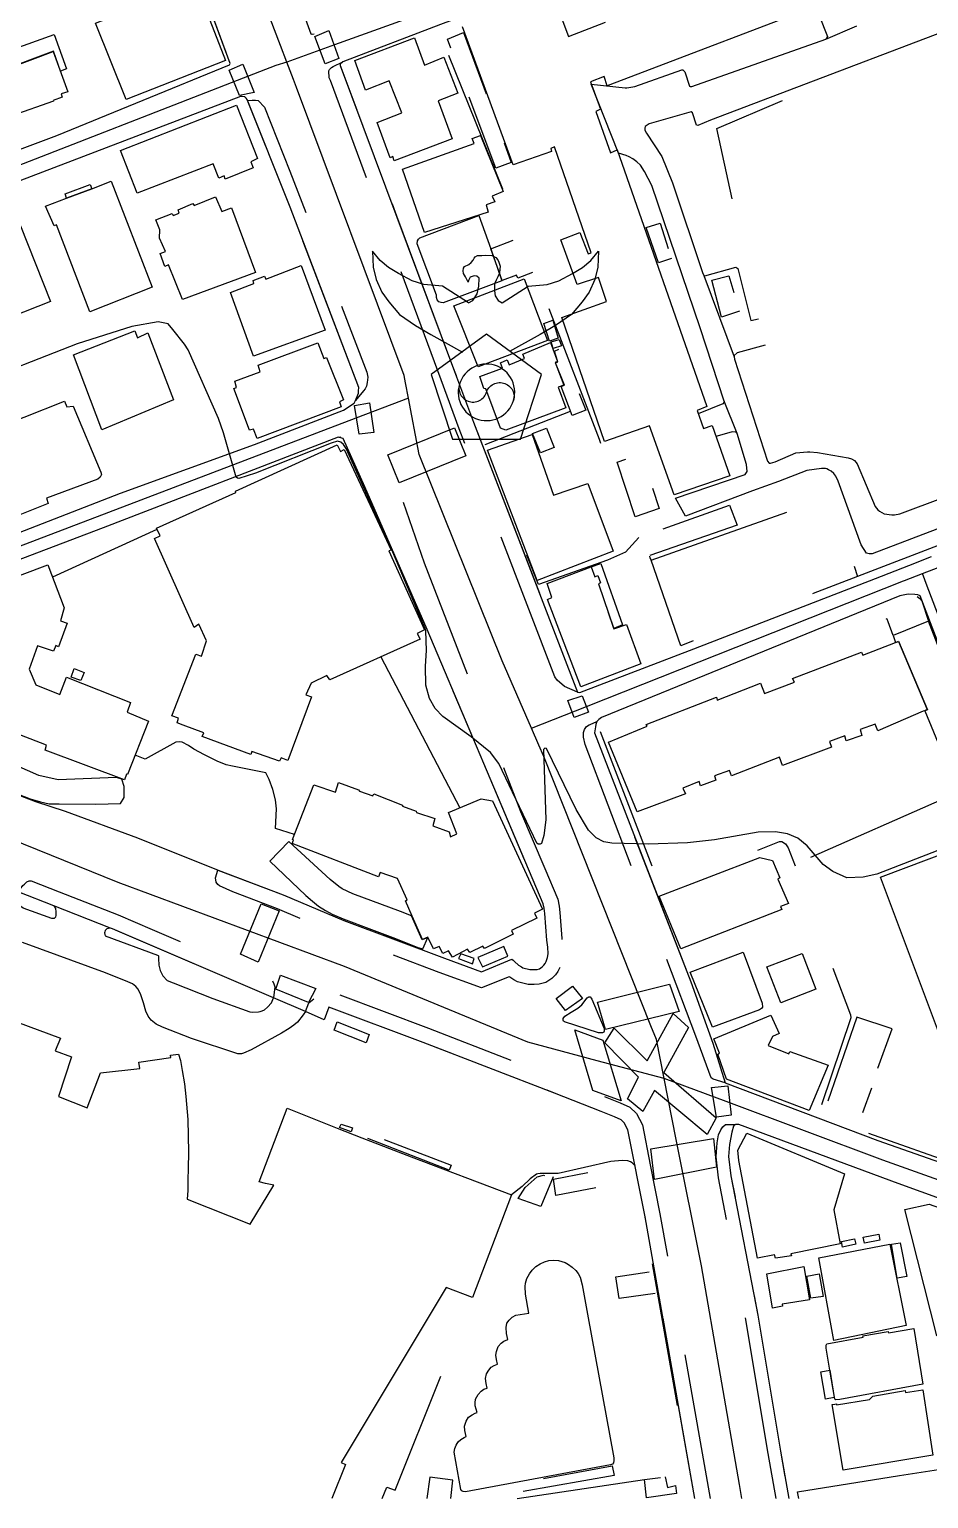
# Model space of a CAD drawing. Header units: millimetres. Extents: x 198785 to 203305, y 542885 to 545889.
# Drawn here: x 202470.1 to 202649.4, y 542885.3 to 543178 of the extents above; entities that cross this region are included whole.
import ezdxf

# ---------------------------------------------------------------- set-up
doc = ezdxf.new("R2010")
doc.units = ezdxf.units.MM
for name, pattern in [('FENCE_25K', [54.3, 28.7, -9.2, -16.4]), ('HIDDEN_BULD_25K', [28.8, 18.4, -10.4]), ('HIDDEN_IN_25K', [56.5, 36.5, -20])]:
    doc.linetypes.add(name, pattern=pattern)
for name, color, linetype in [('A0013114', 253, 'Continuous'), ('A0013117', 253, 'Continuous'), ('A0013118', 253, 'Continuous'), ('A0023214', 253, 'Continuous'), ('A0023217', 253, 'Continuous'), ('A0033324', 253, 'Continuous'), ('A0043325', 253, 'Continuous'), ('A0053326', 253, 'Continuous'), ('B0014111', 253, 'Continuous'), ('B0014115', 253, 'Continuous'), ('B0014116', 253, 'Continuous'), ('B0014224', 253, 'Continuous'), ('B0024120', 253, 'Continuous'), ('C0076117', 253, 'Continuous'), ('F0017111', 253, 'Continuous'), ('F0047224', 253, 'Continuous')]:
    doc.layers.add(name, color=color, linetype=linetype)

# ---------------------------------------------------------------- blocks, each defined once
blk = doc.blocks.new('B0014224')
at = {"layer": 'B0014224'}
for points in [[(-3.56, 6.29), (-8.74, 9.61), (-12.51, 9.94), (-14.82, 10.68), (-17.52, 12.08), (-19.55, 13.32), (-21.18, 14.73), (-22.7, 16.58), (-22.59, 13.38), (-21.97, 10.9), (-20.84, 8.37), (-19.49, 6.46), (-17.35, 3.93), (-14.14, 1.73), (-11.1, -0.01), (-4.78, -3.53)], [(-3.56, 6.29), (-2.72, 6.74), (-1.85, 8.09), (-1.53, 9.59), (-1.48, 11.18), (-1.93, 11.58), (-2.44, 11.63), (-3.28, 11.41), (-3.56, 10.73), (-3.67, 10.39), (-4.18, 11.46), (-4.57, 12.08), (-4.63, 12.64), (-4.57, 13.15), (-4.35, 13.49), (-3.51, 13.88), (-3.06, 14.28), (-2.66, 14.78), (-2.44, 15.18), (-2.27, 15.4), (-1.76, 15.68), (-0.92, 15.68), (-0.2, 15.77), (1.06, 15.72), (1.87, 15.28), (2.24, 14.84), (2.45, 14.34), (2.72, 13.56), (2.68, 12.95), (2.58, 12.21), (2.26, 11.43), (1.9, 10.77), (1.57, 10.05), (1.63, 8.63), (1.73, 7.65), (2.32, 6.74), (3.16, 6.29)], [(3.16, 6.29), (8.34, 9.61), (12.11, 9.94), (14.42, 10.68), (17.12, 12.08), (19.15, 13.32), (20.78, 14.73), (22.3, 16.58), (22.19, 13.38), (21.57, 10.9), (20.44, 8.37), (19.09, 6.46), (16.95, 3.93), (13.74, 1.73), (10.7, -0.01), (4.61, -3.41)], [(-5.35, -9.83), (-5.4, -9.97), (-5.46, -10.25), (-5.49, -10.55), (-5.49, -10.84), (-5.46, -11.13), (-5.4, -11.42), (-5.31, -11.7), (-5.19, -11.97), (-5.04, -12.23), (-4.86, -12.47), (-4.67, -12.69), (-4.45, -12.88), (-4.21, -13.06), (-3.95, -13.2), (-3.68, -13.32), (-3.4, -13.42), (-3.12, -13.48), (-2.82, -13.51), (-2.53, -13.51), (-2.23, -13.48), (-1.95, -13.42), (-1.67, -13.32), (-1.4, -13.2), (-1.14, -13.06), (-0.9, -12.88), (-0.68, -12.69), (-0.49, -12.47), (-0.31, -12.23), (-0.17, -11.97), (-0.05, -11.7), (0, -11.56), (0.05, -11.42), (0.17, -11.15), (0.31, -10.9), (0.49, -10.66), (0.68, -10.44), (0.9, -10.24), (1.14, -10.07), (1.4, -9.92), (1.67, -9.8), (1.95, -9.71), (2.23, -9.65), (2.53, -9.62), (2.82, -9.62), (3.12, -9.65), (3.4, -9.71), (3.68, -9.8), (3.95, -9.92), (4.21, -10.07), (4.45, -10.24), (4.67, -10.44), (4.86, -10.66), (5.04, -10.9), (5.19, -11.15), (5.31, -11.42), (5.4, -11.7), (5.46, -11.99), (5.49, -12.29), (5.49, -12.58), (5.46, -12.87), (5.4, -13.16), (5.35, -13.3)]]:
    blk.add_lwpolyline(points, dxfattribs=at)
for points in [[(6.8, -20.92), (11, -7.99), (0, 0), (-11, -7.99), (-6.8, -20.92)], [(4.63, -14.77), (4.94, -14.27), (5.19, -13.74), (5.39, -13.18), (5.53, -12.61), (5.61, -12.03), (5.63, -11.44), (5.59, -10.85), (5.48, -10.27), (5.32, -9.7), (5.09, -9.16), (4.81, -8.64), (4.48, -8.15), (4.1, -7.7), (3.67, -7.3), (3.21, -6.93), (2.71, -6.62), (2.17, -6.37), (1.62, -6.17), (1.05, -6.03), (0.46, -5.95), (-0.13, -5.93), (-0.71, -5.98), (-1.29, -6.08), (-1.86, -6.25), (-2.41, -6.47), (-2.92, -6.75), (-3.41, -7.08), (-3.86, -7.46), (-4.27, -7.89), (-4.63, -8.36), (-4.94, -8.86), (-5.19, -9.39), (-5.39, -9.94), (-5.53, -10.52), (-5.61, -11.1), (-5.63, -11.69), (-5.59, -12.28), (-5.48, -12.86), (-5.32, -13.42), (-5.09, -13.97), (-4.81, -14.49), (-4.48, -14.97), (-4.1, -15.42), (-3.67, -15.83), (-3.21, -16.19), (-2.71, -16.5), (-2.17, -16.76), (-1.62, -16.96), (-1.05, -17.1), (-0.46, -17.18), (0.13, -17.19), (0.71, -17.15), (1.29, -17.04), (1.86, -16.88), (2.41, -16.66), (2.92, -16.38), (3.41, -16.04), (3.86, -15.66), (4.27, -15.24)]]:
    blk.add_lwpolyline(points, close=True, dxfattribs=at)

msp = doc.modelspace()

# ---------------------------------------------------------------- linework, layer by layer
at = {"layer": 'A0013114'}
for points in [[(202510.01, 543170.99), (202510.13, 543171.21), (202499.24, 543200.77), (202497.1, 543206.78), (202490.6, 543211.3), (202489.2, 543211.78), (202429.75, 543189.42), (202397.76, 543177.28), (202362.52, 543163.93), (202358.46, 543162.34), (202358.2, 543162.12), (202358.16, 543162.04)], [(202532.61, 543171.6), (202532.07, 543171.1), (202532.09, 543170.87), (202554.48, 543110.96), (202556.88, 543104.56), (202558.67, 543099.76), (202579.4, 543046.01), (202579.85, 543045.95)], [(202535.15, 543104.08), (202535.72, 543105.54), (202535.75, 543106.02), (202535.81, 543106.69), (202522.08, 543142.61), (202513.5, 543164.08), (202513.36, 543164.34), (202513.06, 543164.6)], [(202457.52, 543029.47), (202471.31, 543024.19), (202477.25, 543022.25), (202491.69, 543016.97), (202507.73, 543010.53), (202520.71, 543005.58), (202532.79, 543000.52), (202552.86, 542992.97), (202560.21, 542990.29), (202566.3, 542992.77), (202566.52, 542992.58), (202566.79, 542992.34), (202567.64, 542991.61), (202568.22, 542991.24), (202568.51, 542991.07), (202569.9, 542990.76), (202570.7, 542990.74), (202571.31, 542990.76), (202571.77, 542990.88), (202572.33, 542991.27), (202572.66, 542991.61), (202572.91, 542991.95), (202573.13, 542992.34), (202573.39, 542993.12), (202573.54, 542993.82), (202573.49, 542995.21), (202573.24, 542996.54), (202572.83, 543001.88), (202572.75, 543002.93), (202572.56, 543003.8), (202560.68, 543031.8), (202558.48, 543036.98), (202549.38, 543058.45), (202537.01, 543086.91), (202532.66, 543096.5)], [(202582.97, 543039.11), (202582.74, 543037.86), (202601.95, 542988.25), (202606.38, 542976.08), (202608.83, 542968.12)], [(202602.75, 542885.31), (202592.86, 542941.47), (202589.44, 542958.76), (202588.68, 542960.21), (202588.1, 542960.8), (202586.72, 542961.38), (202584.09, 542962.46), (202574.81, 542966.09), (202548.63, 542976.21), (202529.81, 542983.23), (202528.87, 542980.72), (202525.13, 542982.33), (202518.76, 542985.06), (202486.66, 542998.81), (202486.27, 542998.96), (202474.98, 543003.42), (202467.86, 543006.23), (202460.82, 543009.57), (202455.17, 543011.93), (202437.73, 543018.87), (202434.1, 543020.27), (202433.95, 543020.27), (202433.79, 543020.25)], [(202609.5, 542953.47), (202609.96, 542949.63), (202615.33, 542921.88), (202619.86, 542894.73), (202621.51, 542885.31)]]:
    msp.add_lwpolyline(points, dxfattribs=at)
at = {"layer": 'A0013117'}
for points in [[(202664.18, 543221.18), (202608.96, 543200.52), (202602.69, 543197.87), (202552.08, 543179.01), (202532.61, 543171.6)], [(202358.16, 543162.04), (202358.04, 543161.51), (202358.04, 543161.29), (202359.56, 543157.06), (202372.98, 543121.56), (202377.57, 543119.67), (202403.54, 543129.9), (202475.6, 543156.88), (202510.01, 543170.99)], [(202513.06, 543164.6), (202512.92, 543164.62), (202512.47, 543164.64), (202512.17, 543164.64), (202451.79, 543141.61)], [(202431.75, 543038.5), (202441.01, 543064.32), (202441.76, 543065.82), (202442.98, 543067.48), (202443.92, 543068.21), (202445.45, 543069.18), (202447.49, 543069.88), (202449.85, 543070.81), (202452.35, 543071.66), (202488.25, 543085.65), (202515.01, 543095.36), (202532.71, 543102.15), (202534.83, 543103.57), (202535.15, 543104.08)], [(202532.66, 543096.5), (202531.64, 543096.79), (202484.84, 543078.72), (202449.29, 543065.24), (202449.03, 543064.87), (202439.91, 543040.68), (202439.87, 543040.05), (202440.94, 543036.79)], [(202579.85, 543045.95), (202602.59, 543054.61), (202638.76, 543068.63), (202645.42, 543071.25), (202649.93, 543073.03)], [(202608.83, 542968.12), (202639.25, 542956.68), (202677.84, 542943.09), (202678.21, 542943.5), (202678.72, 542945.35), (202686.11, 542963.18), (202686.19, 542963.48), (202678.21, 542984.5), (202668.43, 543010.94), (202659.11, 543035.34), (202647.7, 543065.19), (202647.2, 543065.36), (202646.62, 543065.43), (202645.29, 543065.48), (202643.66, 543065.19), (202584.13, 543040.93), (202583.62, 543040.57), (202583.26, 543040.15), (202583.02, 543039.52), (202582.97, 543039.11)], [(202664.71, 542895.15), (202671.1, 542896.23), (202683.11, 542898.26), (202684.5, 542899.37), (202684.33, 542900.63), (202681, 542920.96), (202679.78, 542928.19), (202679.19, 542933), (202678.99, 542933.66), (202678.63, 542934.43), (202678.41, 542934.82), (202678.04, 542935.31), (202677.58, 542935.67), (202643.31, 542948.1), (202611.51, 542959.86), (202610.88, 542959.86), (202610.59, 542959.69), (202610.44, 542959.49), (202610.13, 542958.33), (202609.69, 542955.85), (202609.5, 542953.47)]]:
    msp.add_lwpolyline(points, dxfattribs=at)
at = {"layer": 'A0013118'}
for points in [[(202669.24, 543184.08), (202605.88, 543159.94), (202603.36, 543158.92), (202603.11, 543158.94), (202602.3, 543161.4), (202602.06, 543161.59), (202593.67, 543159.25), (202592.88, 543158.66), (202592.82, 543158.38), (202592.82, 543157.98), (202593.14, 543157.35), (202596.21, 543152.7), (202598.3, 543147.47), (202604.32, 543129.58), (202604.54, 543129.03), (202610.6, 543112.77), (202610.66, 543112.32), (202617.24, 543092), (202617.57, 543091.61), (202617.83, 543091.61), (202618.76, 543091.88), (202622.89, 543093.65), (202625.19, 543093.84), (202625.68, 543093.84), (202627.22, 543093.74), (202633.34, 543092.68), (202633.98, 543092.5), (202634.6, 543092.12), (202635.11, 543091.48), (202638.71, 543082.95), (202639.22, 543082.29), (202639.55, 543082.02), (202640.49, 543081.52), (202642.01, 543081.3), (202642.56, 543081.32), (202643.62, 543081.51), (202689.25, 543098.56)], [(202627.56, 543180.81), (202629.18, 543176.62), (202628.89, 543176.09)], [(202705.04, 543099.03), (202638.14, 543073.55), (202637.53, 543073.55), (202636.96, 543073.71), (202635.93, 543075.34), (202631.34, 543088.01), (202630.84, 543089), (202630.45, 543089.53), (202629.94, 543090), (202629.44, 543090.3), (202629.06, 543090.48), (202628.83, 543090.55), (202628.01, 543090.55), (202625.11, 543090.12), (202619.41, 543087.98), (202614.29, 543086.07), (202600.9, 543081.05), (202598.92, 543084.66), (202612.78, 543089.38), (202612.92, 543089.56), (202613.19, 543089.98), (202613.07, 543091.37), (202611.18, 543097.52), (202608.58, 543103.94), (202603.84, 543118.56), (202594.19, 543146.94), (202592.75, 543149.72), (202591.94, 543150.97), (202591.19, 543151.65), (202590.39, 543152.22), (202589.65, 543152.65), (202589.07, 543152.88), (202587.55, 543153.35), (202582.11, 543167.13), (202588.87, 543166.41), (202589.23, 543166.41), (202590.8, 543166.65), (202600.16, 543169.97), (202600.39, 543169.95), (202600.76, 543169.55), (202601.69, 543166.73), (202601.85, 543166.63), (202602.14, 543166.63), (202628.89, 543176.09), (202635.03, 543178.78)], [(202604.54, 543129.03), (202604.73, 543128.97), (202610.91, 543130.66), (202611.31, 543130.38), (202613.91, 543120.02), (202615.46, 543120.39)], [(202616.81, 543115.14), (202611.2, 543113.62), (202610.63, 543113.09), (202610.6, 543112.77)], [(202608.58, 543103.94), (202608.55, 543103.67), (202608.37, 543103.45), (202603.42, 543101.46)], [(202606.99, 543096.97), (202610.08, 543097.88), (202610.36, 543097.91), (202610.85, 543097.84), (202611.18, 543097.52)], [(202474.98, 543003.42), (202475.29, 543002.89), (202475.39, 543002.21), (202475.41, 543001.88), (202475.39, 543001.55), (202475.35, 543001.17), (202475.22, 543001.01), (202475.06, 543000.91), (202474.62, 543000.87), (202468.9, 543002.95), (202468.59, 543003.12), (202468.28, 543003.34), (202468.07, 543003.53), (202467.85, 543003.78), (202467.7, 543004.03), (202467.66, 543004.23), (202467.56, 543004.66), (202467.86, 543006.23)], [(202486.27, 542998.96), (202485.99, 542998.95), (202485.81, 542998.89), (202485.58, 542998.81), (202485.42, 542998.68), (202485.25, 542998.48), (202485.14, 542998.26), (202485.11, 542998.03), (202485.13, 542997.67), (202485.25, 542997.44), (202495.67, 542993.56), (202495.79, 542993.55), (202495.82, 542993.44), (202495.82, 542993.25), (202495.84, 542992.91), (202495.92, 542991.62), (202496.2, 542990.52), (202496.74, 542989.49), (202497.55, 542988.57), (202498.76, 542988.08), (202506.66, 542984.98), (202514.03, 542982.28), (202514.53, 542982.25), (202515.79, 542982.31), (202516.14, 542982.37), (202516.53, 542982.51), (202516.98, 542982.7), (202517.57, 542983.2), (202518.36, 542984.07), (202518.76, 542985.06)], [(202525.13, 542982.33), (202524.7, 542981.69), (202523.55, 542980.26), (202522.81, 542979.64), (202521.93, 542978.95), (202520.35, 542978.05), (202514.33, 542974.7), (202512.77, 542974.03), (202512.4, 542973.95), (202512.17, 542973.94), (202511.92, 542973.94), (202511.65, 542973.94), (202502.42, 542976.95), (202496.62, 542979.26), (202495.41, 542979.86), (202494.41, 542980.61), (202493.76, 542981.4), (202493.31, 542982.44), (202492.84, 542984.06), (202492.34, 542985.71), (202491.81, 542986.84), (202491.35, 542987.37), (202490.68, 542987.86), (202489.76, 542988.25), (202485.27, 542990.07), (202468.71, 542996.09)]]:
    msp.add_lwpolyline(points, dxfattribs=at)
at = {"layer": 'A0023214'}
for points in [[(202596.63, 542969.04), (202595.09, 542976.76), (202594, 542979.49), (202572.64, 543033.2), (202571.69, 543035.41), (202570.22, 543038.78), (202569.08, 543041.43), (202564.39, 543052.23), (202547.84, 543093.33), (202546.35, 543101.06), (202545.68, 543104.54), (202545.09, 543107.61), (202544.82, 543109.05), (202523.37, 543166.45), (202522.75, 543168.07), (202521.44, 543171.51), (202520.17, 543174.83), (202506.64, 543210.28), (202506.62, 543210.46), (202503.78, 543217.27), (202498.17, 543230.73)], [(202596.63, 542969.04), (202583.32, 542972.56), (202569.47, 542976.22), (202532.94, 542991.3), (202487.8, 543008.09), (202439.52, 543027.59), (202437.33, 543028.43), (202432.25, 543030.39)], [(202612.13, 542885.31), (202611.65, 542888.09), (202604.09, 542931.67), (202599.07, 542956.85), (202596.63, 542969.04)]]:
    msp.add_lwpolyline(points, dxfattribs=at)
at = {"layer": 'A0023217'}
for points in [[(202671.42, 543228.9), (202664.45, 543226.85), (202659.67, 543225.45), (202630.03, 543214.19), (202597.13, 543200.14), (202550.02, 543181.82), (202530.96, 543174.94), (202521.44, 543171.51), (202519.21, 543170.84), (202511.51, 543167.85), (202463.69, 543149.25), (202379.07, 543117.63), (202377.61, 543117.29), (202375.59, 543116.81), (202374.46, 543117.07), (202370.9, 543117.9)], [(202545.68, 543104.54), (202533.81, 543100.02), (202450.82, 543068.45), (202449.57, 543068.02), (202448.39, 543067.56), (202447.37, 543067.21), (202446.48, 543066.54), (202446, 543066.17), (202445.4, 543065.35), (202445.02, 543064.6), (202436.61, 543041.46), (202435.19, 543037.86), (202432.25, 543030.39)], [(202648.14, 543069.63), (202650.4, 543070.52), (202679.68, 543082), (202713.27, 543095.13), (202720.95, 543098.04)], [(202570.22, 543038.78), (202581.15, 543043.11), (202644.39, 543068.16), (202644.54, 543068.22), (202648.14, 543069.63)], [(202680.19, 542937.8), (202680.65, 542941.86), (202681.12, 542945.92), (202688, 542962.52), (202688.23, 542963.32), (202688.26, 542963.67), (202680.08, 542985.2), (202670.3, 543011.65), (202660.97, 543036.05), (202649.1, 543067.13), (202648.14, 543069.63)], [(202680.19, 542937.8), (202677.71, 542939.3), (202677.44, 542939.46), (202640.27, 542952.77), (202609, 542964.43), (202596.63, 542969.04)]]:
    msp.add_lwpolyline(points, dxfattribs=at)
at = {"layer": 'A0033324', "linetype": 'HIDDEN_IN_25K', "flags": 128}
for points in [[(202526.88, 543177.07), (202526.46, 543177.03), (202526.26, 543177.1), (202518.89, 543197.53), (202514.66, 543209.49), (202513.47, 543213.2), (202513.32, 543214.44), (202513.29, 543215.04), (202513.38, 543215.84), (202516.61, 543225.93), (202517.12, 543226.78), (202517.49, 543227.07), (202517.7, 543227.2), (202517.93, 543227.31), (202522.88, 543229.19), (202553.17, 543240.98), (202572.7, 543248.29), (202618.24, 543265.69), (202640.47, 543274.17), (202644.38, 543275.8), (202644.84, 543275.83), (202645.1, 543275.81), (202645.35, 543275.79), (202645.66, 543275.7), (202649.13, 543272.96), (202621.58, 543262.51), (202584, 543248.08), (202555.84, 543237.26), (202520.13, 543223.64), (202519.55, 543223.21), (202516.13, 543214.15), (202516.17, 543213.79), (202528.83, 543178.28), (202529.31, 543178.28), (202526.88, 543177.07)], [(202488.94, 543215.71), (202498.1, 543210.78), (202498.95, 543209.93), (202499.36, 543209.28), (202499.88, 543208.25), (202500.74, 543206.25), (202512.55, 543173.68), (202512.55, 543173.15), (202512.35, 543172.62), (202512.1, 543172.21), (202510.13, 543171.21), (202499.24, 543200.77), (202497.1, 543206.78), (202490.6, 543211.3), (202489.2, 543211.78), (202443.61, 543194.63), (202442.97, 543196.59), (202443.03, 543197.44), (202443.23, 543198.02), (202443.35, 543198.3), (202443.6, 543198.73), (202444.38, 543199.46), (202483.72, 543214.34), (202485.45, 543215.05), (202487.29, 543215.77), (202487.61, 543215.78), (202487.82, 543215.78), (202488.07, 543215.78), (202488.34, 543215.79), (202488.53, 543215.77), (202488.94, 543215.71)], [(202558.67, 543099.76), (202579.4, 543046.01), (202576.8, 543047.09), (202575.34, 543048.35), (202574.85, 543049.05), (202555.78, 543098.48), (202552.17, 543108.23), (202530.13, 543167.84), (202529.86, 543168.4), (202529.79, 543169.79), (202529.91, 543170.08), (202530.37, 543170.47), (202530.7, 543170.63), (202532.61, 543171.6), (202532.07, 543171.1), (202532.09, 543170.87), (202543.29, 543140.91), (202554.48, 543110.96), (202556.88, 543104.56), (202558.67, 543099.76)], [(202536.7, 543106), (202535.15, 543104.08), (202535.72, 543105.54), (202535.75, 543106.02), (202535.81, 543106.69), (202522.08, 543142.61), (202513.6, 543163.84), (202514.55, 543163.93), (202515.2, 543163.93), (202515.75, 543163.89), (202516.95, 543162.51), (202522.05, 543149.77), (202527.4, 543135.81), (202537.38, 543109.76), (202537.55, 543108.72), (202537.48, 543107.67), (202537.31, 543106.94), (202537.04, 543106.43), (202536.7, 543106)], [(202575.87, 542991.11), (202575.44, 542990.34), (202574.96, 542989.67), (202574.26, 542988.96), (202573.05, 542988.12), (202571.75, 542987.78), (202570.72, 542987.73), (202569.52, 542987.77), (202567.4, 542988.25), (202566.67, 542988.68), (202565.86, 542989.18), (202565.72, 542989.3), (202560.27, 542987.08), (202551.82, 542990.15), (202531.68, 542997.73), (202519.6, 543002.79), (202510.7, 543006.18), (202508.02, 543007.43), (202507.67, 543007.66), (202507.38, 543008.14), (202507.21, 543009.01), (202507.7, 543010.54), (202520.71, 543005.58), (202532.79, 543000.52), (202552.86, 542992.97), (202560.21, 542990.29), (202566.3, 542992.77), (202566.52, 542992.58), (202566.79, 542992.34), (202567.64, 542991.61), (202568.22, 542991.24), (202568.51, 542991.07), (202569.9, 542990.76), (202570.7, 542990.74), (202571.31, 542990.76), (202571.77, 542990.88), (202572.33, 542991.27), (202572.66, 542991.61), (202572.91, 542991.95), (202573.13, 542992.34), (202573.39, 542993.12), (202573.54, 542993.82), (202573.49, 542995.21), (202573.24, 542996.54), (202572.83, 543001.88), (202572.75, 543002.93), (202572.56, 543003.8), (202560.68, 543031.8), (202558.48, 543036.98), (202549.38, 543058.45), (202537.01, 543086.91), (202532.66, 543096.5), (202531.64, 543096.79), (202533.91, 543096.97), (202534.5, 543097.02), (202536.84, 543096.45), (202538.47, 543095.49), (202540.08, 543094.23), (202541.37, 543092.04), (202544.35, 543084.74), (202548.79, 543071.77), (202568, 543022.22), (202572.83, 543010.84), (202575.43, 543004.72), (202575.73, 543003.36), (202575.82, 543002.11), (202576.22, 542996.93), (202576.48, 542995.53), (202576.55, 542993.57), (202576.29, 542992.33), (202575.87, 542991.11)], [(202606.38, 542976.08), (202608.83, 542968.12), (202606.4, 542968.87), (202606.04, 542969.16), (202602.97, 542977.47), (202594.02, 543000.94), (202592.85, 543004.05), (202580.93, 543035.59), (202580.54, 543036.99), (202580.56, 543037.97), (202580.78, 543038.55), (202581.19, 543039.13), (202581.68, 543039.45), (202581.9, 543039.55), (202583.26, 543040.15), (202583.02, 543039.52), (202582.97, 543039.11), (202582.74, 543037.86), (202601.95, 542988.25), (202606.38, 542976.08)], [(202519.03, 542987.3), (202518.76, 542985.06), (202486.66, 542998.81), (202486.27, 542998.96), (202474.98, 543003.42), (202467.86, 543006.23), (202468.81, 543007.44), (202469.13, 543007.74), (202469.63, 543008.21), (202470.07, 543008.38), (202470.48, 543008.42), (202476.08, 543006.21), (202487.8, 543001.59), (202494.6, 542998.68), (202515.92, 542989.54), (202518.54, 542988.48), (202518.87, 542987.87), (202519.03, 542987.3)], [(202602.75, 542885.31), (202592.86, 542941.47), (202589.44, 542958.76), (202588.68, 542960.21), (202588.1, 542960.8), (202586.72, 542961.38), (202584.09, 542962.46), (202574.81, 542966.09), (202548.63, 542976.21), (202529.81, 542983.23), (202528.87, 542980.72), (202525.13, 542982.33), (202525.81, 542984.06), (202527.78, 542985.69), (202529.51, 542986.02), (202530.19, 542986), (202531.99, 542985.67)], [(202531.99, 542985.67), (202549.7, 542979.01), (202575.89, 542968.89), (202585.21, 542965.25), (202587.87, 542964.15), (202589.8, 542963.33), (202591.13, 542962.01), (202592.3, 542959.76), (202593.87, 542951.81), (202595.81, 542942.02), (202605.8, 542885.31)], [(202618.97, 542885.31), (202617.4, 542894.31), (202612.87, 542921.44), (202607.49, 542949.25), (202606.99, 542953.42), (202607.21, 542956.17), (202607.5, 542957.8), (202607.92, 542958.81), (202608.32, 542959.4), (202608.89, 542959.82), (202610.88, 542959.86), (202610.59, 542959.69), (202610.44, 542959.49), (202610.13, 542958.33), (202609.69, 542955.85), (202609.5, 542953.47), (202609.96, 542949.63), (202615.33, 542921.88), (202619.86, 542894.73), (202621.51, 542885.31)]]:
    msp.add_lwpolyline(points, dxfattribs=at)
at = {"layer": 'A0043325'}
for points in [[(202531.81, 543172.27), (202529.07, 543171.2), (202527.02, 543176.64), (202529.8, 543177.8), (202531.81, 543172.27)], [(202514.92, 543165.47), (202512.03, 543164.88), (202509.97, 543169.92), (202512.67, 543171.09), (202514.92, 543165.47)], [(202538.76, 543097.7), (202535.85, 543097.4), (202534.92, 543103.07), (202537.92, 543103.62), (202538.76, 543097.7)], [(202557.13, 543093.1), (202543.84, 543087.69), (202541.59, 543093.26), (202554.86, 543098.63), (202557.13, 543093.1)], [(202581.56, 543041.98), (202578.69, 543040.93), (202577.43, 543044.3), (202580.31, 543045.23), (202581.56, 543041.98)], [(202519.89, 543002.44), (202515.75, 542992.2), (202512.17, 542993.78), (202516.32, 543003.8), (202519.89, 543002.44)], [(202527.19, 542986.96), (202525.73, 542984.13), (202519.22, 542986.78), (202520.2, 542989.58), (202527.19, 542986.96)], [(202580.35, 542984.94), (202576.98, 542982.55), (202575.14, 542984.92), (202578.4, 542987.41), (202580.35, 542984.94)], [(202599.65, 542982.37), (202584.96, 542978.78), (202583.36, 542984.23), (202597.7, 542987.79), (202599.65, 542982.37)], [(202601.49, 542979.16), (202596.58, 542970.23), (202607.03, 542961.2), (202605.19, 542957.83), (202594.74, 542966.64), (202592.39, 542962.41), (202589.35, 542964.97), (202591.51, 542969.25), (202584.79, 542976.09), (202586.67, 542979.05), (202593.26, 542972.56), (202598.44, 542981.96), (202601.49, 542979.16)], [(202584.43, 542976.68), (202588.11, 542964.57), (202582.43, 542966.64), (202578.84, 542978.72), (202584.43, 542976.68)], [(202610.01, 542961.73), (202607.06, 542961.34), (202606.08, 542967.25), (202609.36, 542967.58), (202610.01, 542961.73)], [(202607.07, 542951.34), (202594.74, 542948.91), (202594.02, 542955), (202606.48, 542957.04), (202607.07, 542951.34)]]:
    msp.add_lwpolyline(points, dxfattribs=at)
at = {"layer": 'A0053326'}
msp.add_lwpolyline([(202584.33, 542978.1), (202584.21, 542978.08), (202583.83, 542978.08), (202583.55, 542978.12), (202576.79, 542980.29), (202576.61, 542980.44), (202576.51, 542980.61), (202576.5, 542980.81), (202576.51, 542980.97), (202576.87, 542981.45), (202578.14, 542982.21), (202579.43, 542983.01), (202580.26, 542983.71), (202581.33, 542985.06), (202581.47, 542985.22), (202581.61, 542985.25), (202581.73, 542985.28), (202581.87, 542985.26), (202582.12, 542985.03), (202582.2, 542984.81), (202584.67, 542978.97), (202584.7, 542978.78), (202584.7, 542978.61), (202584.69, 542978.43), (202584.63, 542978.27), (202584.33, 542978.1)], dxfattribs=at)
at = {"layer": 'B0014111'}
for points in [[(202509.22, 543171.87), (202489.38, 543164.05), (202483.29, 543179.3), (202503.3, 543187.1), (202509.22, 543171.87)], [(202632.37, 543184.79), (202585.31, 543166.8), (202584.72, 543168.64), (202581.94, 543167.62), (202583.93, 543162.17), (202583.03, 543161.68), (202585.92, 543153.46), (202587.3, 543154.06), (202605.17, 543102.92), (202603.2, 543102.09), (202604.46, 543098.49), (202606.25, 543099.1), (202609.74, 543089.11), (202598.64, 543085.32), (202593.74, 543099.02), (202584.76, 543095.96), (202576.27, 543120.63), (202585.17, 543123.84), (202583.59, 543128.59), (202579.31, 543127.22), (202576.06, 543136.09), (202579.86, 543137.6), (202581.48, 543133.31), (202582.08, 543133.49), (202574.82, 543154.61), (202574.07, 543154.33), (202574.22, 543153.73), (202566.53, 543151.03), (202556.46, 543178.56)], [(202574.44, 543185), (202577.6, 543176.65), (202584.96, 543179.51)], [(202475.06, 543176.99), (202477.51, 543170.15), (202476.32, 543169.71), (202474.91, 543173.67), (202452.9, 543165.44), (202451.48, 543168.6), (202475.06, 543176.99)], [(202546.89, 543176.34), (202548.86, 543170.92), (202552.71, 543172.48), (202555.49, 543165.31), (202551.58, 543163.79), (202554.41, 543156.22), (202542.86, 543151.82), (202542.55, 543152.68), (202542.04, 543152.47), (202539.45, 543159.47), (202544.37, 543161.4), (202541.84, 543167.8), (202537.14, 543165.91), (202535, 543171.83), (202546.89, 543176.34)], [(202461.78, 543153.8), (202457.63, 543152.21), (202452.91, 543165.42), (202474.87, 543173.61), (202477.79, 543165.6), (202476.42, 543165.17), (202476.67, 543164.54), (202474.85, 543163.87), (202474.93, 543163.73), (202466.59, 543160.8), (202467.7, 543157.75), (202461.25, 543155.39), (202461.78, 543153.8)], [(202514.25, 543151.68), (202514.73, 543150.48), (202509.15, 543148.2), (202508.93, 543148.86), (202507.86, 543148.42), (202506.78, 543151.22), (202491.63, 543145.43), (202488.3, 543153.89), (202511.41, 543162.95), (202515.58, 543152.32), (202514.25, 543151.68)], [(202561.54, 543141.6), (202548.86, 543137.6), (202544.51, 543150.18), (202558.78, 543155.3), (202558.38, 543156.29), (202560.01, 543156.92), (202564.59, 543145.71), (202562.36, 543144.84), (202562.91, 543143.65), (202561.17, 543143.05), (202561.54, 543141.6)], [(202477.52, 543144.38), (202482.54, 543146.29), (202486.44, 543147.77), (202494.56, 543126.68), (202482.16, 543121.77), (202475.49, 543139.09), (202475.04, 543138.87), (202473.36, 543142.81), (202477.52, 543144.38)], [(202507.23, 543144.69), (202508.45, 543141.75), (202510.38, 543142.49), (202515.18, 543129.59), (202500.63, 543124.2), (202497.84, 543131.14), (202497.1, 543130.79), (202496.2, 543133.41), (202497.22, 543133.81), (202496.06, 543136.41), (202496.09, 543138.13), (202495.33, 543140.12), (202498.58, 543141.36), (202498.77, 543140.96), (202499.98, 543141.44), (202499.74, 543142.06), (202502.71, 543143.36), (202502.94, 543142.96), (202507.23, 543144.69)], [(202564.32, 543127.97), (202552.61, 543123.59), (202552.17, 543123.6), (202551.72, 543123.78), (202551.42, 543124.13), (202551.26, 543124.6), (202551.25, 543125.07), (202547.41, 543135.32), (202547.45, 543135.88), (202547.68, 543136.25), (202547.95, 543136.51), (202559.73, 543140.93), (202562.07, 543134.32), (202564.32, 543127.97)], [(202524.27, 543130.97), (202529.07, 543118.11), (202514.81, 543112.93), (202510.22, 543125.6), (202514.87, 543127.4), (202514.73, 543128.02), (202516.99, 543128.87), (202517.26, 543128.26), (202524.27, 543130.97)], [(202573.42, 543116.08), (202559.57, 543110.78), (202554.75, 543122.95), (202568.75, 543128.31), (202573.42, 543116.08)], [(202491.14, 543117.99), (202491.67, 543116.58), (202493.71, 543117.6), (202498.83, 543104.21), (202484.55, 543098.26), (202478.92, 543113.19), (202491.14, 543117.99)], [(202527.62, 543115.62), (202528.81, 543112.45), (202529.31, 543112.66), (202532.72, 543104.23), (202531.9, 543103.84), (202532.29, 543102.84), (202515.51, 543096.51), (202514.81, 543098.39), (202514.01, 543098.21), (202510.84, 543106.47), (202511.42, 543106.72), (202511.05, 543107.92), (202516.1, 543109.84), (202515.75, 543111.11), (202527.62, 543115.62)], [(202574.92, 543111.64), (202576.65, 543107.17), (202575.54, 543106.73), (202577.03, 543102.64), (202565.09, 543098.22), (202564.03, 543098.6), (202561.1, 543106.4), (202560.7, 543106.5), (202559.93, 543108.91), (202564.44, 543110.52), (202564, 543111.6), (202565.35, 543112.17), (202565.72, 543111.2), (202568.83, 543112.44), (202568.49, 543113.34), (202573.97, 543115.64), (202575.42, 543111.85), (202574.92, 543111.64)], [(202477.1, 543103.99), (202477.56, 543102.81), (202478.83, 543102.97), (202484.38, 543089.81), (202484.46, 543089.34), (202484.22, 543088.81), (202483.76, 543088.44), (202473.53, 543084.63), (202473.87, 543083.57), (202467.22, 543080.94), (202460.98, 543097.61), (202477.1, 543103.99)], [(202570.31, 543097.34), (202574.62, 543085.23), (202581.42, 543087.58), (202586.48, 543074.06), (202571.35, 543068.25), (202561.46, 543094.2), (202570.31, 543097.34)], [(202582.1, 543070.96), (202582.8, 543068.94), (202583.42, 543069.21), (202583.97, 543067.74), (202583.59, 543067.55), (202586.59, 543058.63), (202589.15, 543059.49), (202592.02, 543051.66), (202580.05, 543047.06), (202573.4, 543064.42), (202574.28, 543064.82), (202573.34, 543067.64), (202582.1, 543070.96)], [(202620.1, 543002.71), (202599.98, 542994.82), (202595.67, 543005.32), (202615.72, 543013.05), (202618.26, 543012.47), (202619.69, 543008.96), (202619.33, 543008.71), (202621.44, 543003.87), (202619.83, 543003.26), (202620.1, 543002.71)], [(202615.64, 542982.69), (202606.31, 542979.21), (202601.82, 542990.18), (202612.39, 542994.2), (202616.2, 542984.04), (202616.28, 542983.23), (202616.06, 542982.94), (202615.64, 542982.69)], [(202626.9, 542986.78), (202619.93, 542984.11), (202617.1, 542991.25), (202624.15, 542993.9), (202626.9, 542986.78)], [(202617.35, 542975.56), (202621.53, 542973.91), (202621.72, 542974.4), (202629.33, 542971.65), (202625.55, 542962.63), (202609.07, 542968.91), (202607.38, 542973.86), (202607.7, 542974.07), (202606.55, 542976.94), (202617.88, 542981.63), (202619.55, 542977.99), (202618.23, 542977.37), (202617.35, 542975.56)], [(202467.56, 542980.27), (202476.34, 542977.04), (202475.28, 542974.54), (202478.54, 542973.35), (202475.92, 542965.4), (202481.64, 542963.18), (202484.27, 542970.17), (202492.11, 542971.03), (202491.93, 542972.24), (202498.29, 542973.22), (202498.26, 542973.69), (202499.86, 542973.88), (202500.22, 542972.62), (202500.58, 542970.61), (202501.01, 542967.97), (202501.33, 542965.4), (202501.68, 542960.81), (202501.81, 542954.33), (202501.74, 542951.1), (202501.7, 542948.81), (202501.69, 542946.72), (202501.56, 542944.98), (202514.13, 542939.98), (202518.86, 542947.75), (202517.19, 542948.07), (202515.89, 542948.44), (202521.51, 542963.08), (202531.5, 542959.13), (202536.37, 542957.17), (202546.21, 542953.41), (202566.24, 542945.83), (202558.42, 542925.4), (202553.19, 542927.38), (202532.29, 542892.53), (202533.12, 542892.11), (202530.39, 542885.31)], [(202621.92, 542934.09), (202622, 542933.7), (202618.87, 542933.19), (202618.64, 542933.86), (202615.23, 542933.23), (202611.52, 542952.7), (202611.33, 542954.71), (202613.13, 542958.15), (202632.59, 542950.03), (202630.49, 542942.87), (202631.73, 542936.06), (202621.92, 542934.09)], [(202644.87, 542919.77), (202630.44, 542916.78), (202627.48, 542933.3), (202641.61, 542936.01), (202644.87, 542919.77)], [(202585.95, 542892.05), (202557.03, 542886.69), (202556.59, 542886.71), (202556.31, 542886.87), (202556.11, 542887.14), (202554.81, 542894.56), (202554.89, 542895.27), (202555.16, 542895.97), (202555.6, 542896.6), (202556.12, 542897.06), (202556.75, 542897.47), (202557.21, 542897.67), (202556.93, 542898.88), (202556.84, 542899.73), (202557.15, 542900.75), (202557.65, 542901.51), (202558.38, 542902.02), (202559, 542902.34), (202559.36, 542902.46), (202558.98, 542903.79), (202558.97, 542904.41), (202559.05, 542905.15), (202559.56, 542906.08), (202560.14, 542906.69), (202560.69, 542907.11), (202561.37, 542907.3), (202561.16, 542908.23), (202561.04, 542909.24), (202561.21, 542910.15), (202561.69, 542910.93), (202562.19, 542911.52), (202562.74, 542911.8), (202563.45, 542912.12), (202563.25, 542913), (202563.12, 542913.88), (202563.21, 542914.6), (202563.56, 542915.59), (202564.18, 542916.31), (202564.67, 542916.69), (202565.52, 542917.02), (202565.25, 542918.22), (202565.14, 542919.41), (202565.3, 542920.24), (202565.73, 542920.86), (202566.36, 542921.43), (202567.09, 542921.87), (202569.65, 542922.28), (202569, 542926.03), (202568.92, 542927.59), (202569.03, 542928.2), (202569.26, 542929.13), (202569.8, 542930.08), (202570.36, 542930.83), (202571.07, 542931.56), (202571.91, 542932.1), (202572.8, 542932.48), (202573.66, 542932.73), (202574.6, 542932.81), (202575.6, 542932.73), (202576.26, 542932.57), (202576.9, 542932.35), (202577.59, 542931.95), (202578.32, 542931.39), (202579.01, 542930.76), (202579.51, 542930.16), (202579.89, 542929.42), (202580.33, 542927.89), (202581.39, 542922.05), (202586.61, 542893.42), (202586.63, 542892.88), (202586.58, 542892.46), (202586.35, 542892.17), (202585.95, 542892.05)], [(202620.21, 542923.62), (202618.22, 542923.24), (202617.12, 542930.12), (202624.47, 542931.55), (202625.63, 542924.93), (202620.14, 542924.06), (202620.21, 542923.62)], [(202646.41, 542919.18), (202648.24, 542908.12), (202631.66, 542905.04), (202630.87, 542904.99), (202630.65, 542905.12), (202629.67, 542910.92), (202628.94, 542915.25), (202628.91, 542915.9), (202629.08, 542916.16), (202636.29, 542917.49), (202636.28, 542917.75), (202641.31, 542918.61), (202641.4, 542918.32), (202646.41, 542919.18)], [(202648.18, 542907), (202650.21, 542893.97), (202632.34, 542890.96), (202630.11, 542904.07), (202630.69, 542904.15), (202631.02, 542904.19), (202631.02, 542904.01), (202637.6, 542905.04), (202638.22, 542905.75), (202644.69, 542906.83), (202644.78, 542906.46), (202648.18, 542907)], [(202623.48, 542885.31), (202623.22, 542886.63), (202643.58, 542889.88), (202651.33, 542891.12), (202651.81, 542891.19), (202652.43, 542887.48), (202652.78, 542885.31)]]:
    msp.add_lwpolyline(points, dxfattribs=at)
at = {"layer": 'B0014115'}
for points in [[(202474.33, 543123.82), (202458.44, 543117.57), (202453.2, 543131.92), (202468.34, 543138.93), (202474.33, 543123.82)], [(202531.45, 543095.29), (202532.11, 543093.96), (202532.87, 543094.31), (202542.23, 543074.27), (202541.76, 543074.12), (202548.89, 543058.42), (202547.41, 543057.68), (202547.99, 543056.57), (202530.01, 543048.42), (202529.43, 543049.28), (202526.27, 543047.81), (202525.24, 543045.47), (202526.38, 543045.08), (202521.61, 543032.38), (202520.28, 543032.92), (202519.99, 543032.21), (202514.46, 543034.16), (202514.23, 543033.56), (202504.57, 543037.16), (202504.86, 543037.89), (202500.78, 543039.42), (202499.55, 543039.88), (202499.82, 543040.83), (202498.48, 543041.28), (202503.27, 543053.54), (202504.41, 543053.16), (202505.45, 543056.21), (202503.86, 543059.51), (202502.94, 543058.9), (202495.07, 543076.61), (202496.17, 543077.11), (202495.44, 543078.65), (202511.29, 543085.78), (202511.19, 543086), (202531.45, 543095.29)], [(202463.49, 543067.49), (202473.81, 543071.33), (202477.04, 543062.82), (202476.31, 543060.22), (202477.64, 543059.76)], [(202477.64, 543059.76), (202475.91, 543055.01), (202475.37, 543055.27), (202474.95, 543054.13), (202471.73, 543055.2), (202470.04, 543050.58), (202471.39, 543047.43), (202476.19, 543045.49), (202477.5, 543049), (202490.27, 543043.93), (202489.61, 543042.01), (202493.86, 543040.24), (202489.69, 543029.57), (202489.45, 543029.63), (202489.09, 543028.55), (202473.27, 543034.4), (202473.5, 543035.43), (202468.2, 543037.46)], [(202643.34, 543056.09), (202649.1, 543042.5), (202648.56, 543042.28), (202648.31, 543042.18), (202639.25, 543038.3), (202638.68, 543039.64), (202635.72, 543038.53), (202636.06, 543037.38), (202632.94, 543036.3), (202632.64, 543037.28), (202629.58, 543036.14), (202630.03, 543035.06), (202620.24, 543031.37), (202619.67, 543033.02), (202610.07, 543029.32), (202609.69, 543030.36), (202606.67, 543029.31), (202606.93, 543028.45), (202603.92, 543027.29), (202603.64, 543028.21), (202600.37, 543026.87), (202600.87, 543025.76), (202591.28, 543022.16), (202585.56, 543036.05), (202593.25, 543039.23), (202593.04, 543039.54), (202607.09, 543044.98), (202607.24, 543044.42), (202615.84, 543047.77), (202616.68, 543045.72), (202622.61, 543047.99), (202622.24, 543048.69), (202635.98, 543053.93), (202636.23, 543053.35), (202642.75, 543055.86), (202643.34, 543056.09)], [(202535.91, 543026.25), (202538.58, 543025.36), (202538.75, 543025.74), (202544.48, 543023.49), (202544.46, 543023.24), (202547.2, 543022.29), (202547.27, 543022.04), (202550.93, 543020.84), (202550.56, 543019.32), (202553.77, 543018.17), (202554.05, 543017.17), (202555.35, 543017.77), (202553.63, 543021.98), (202560.15, 543024.74), (202562.43, 543024.36), (202572.4, 543002.77), (202570.79, 543001.92), (202571.25, 543000.94), (202566.2, 542998.47), (202566.53, 542997.77), (202560.83, 542994.91), (202560.48, 542995.38), (202557.89, 542994.09), (202557.48, 542994.75), (202554.45, 542993.19), (202553.68, 542994.47), (202552.54, 542993.91), (202551.8, 542995.31), (202550.7, 542994.85), (202549.57, 542997.19), (202548.46, 542996.68), (202546.4, 543001.38), (202545.06, 543004.44), (202545.43, 543004.61), (202543.47, 543008.86), (202540.02, 543010.07), (202539.73, 543009.19), (202522.52, 543015.84), (202522.78, 543016.51), (202522.55, 543016.63), (202526.8, 543027.5), (202531.11, 543026.06), (202531.74, 543027.96), (202535.72, 543026.53), (202535.91, 543026.25)], [(202657.29, 543000.85), (202658.02, 542998.74), (202659.88, 542999.47), (202669.62, 542973.33), (202668.17, 542972.84), (202668.9, 542970.84), (202673.05, 542972.35), (202674.34, 542968.86), (202675.31, 542969.28), (202678.34, 542960.93), (202676.56, 542960.26), (202677.32, 542958.1), (202666.37, 542954.1), (202666.16, 542954.79), (202664.74, 542954.3), (202661.32, 542963.3), (202657.53, 542961.87), (202639.76, 543009.13), (202654.06, 543014.5), (202659.11, 543001.56), (202657.29, 543000.85)], [(202661.71, 542919.49), (202651.02, 542917.72), (202644.62, 542942.88), (202649.47, 542943.98), (202657.74, 542941.03), (202661.71, 542919.49)]]:
    msp.add_lwpolyline(points, dxfattribs=at)
at = {"layer": 'B0014116', "linetype": 'HIDDEN_BULD_25K', "flags": 128}
for points in [[(202566.16, 543151.52), (202563.11, 543150.38), (202553.44, 543176.1), (202556.68, 543177.39), (202566.16, 543151.52)], [(202482.54, 543146.29), (202477.52, 543144.38), (202477.26, 543145.26), (202482.22, 543147.11), (202482.54, 543146.29)], [(202598.12, 543132.37), (202595.52, 543131.53), (202593.05, 543138.55), (202595.82, 543139.45), (202598.12, 543132.37)], [(202570.38, 543129.57), (202567.46, 543128.45), (202567.2, 543129.06), (202564.33, 543127.98), (202562.08, 543134.32), (202567.87, 543136.58), (202570.38, 543129.57)], [(202611.7, 543121.91), (202608.1, 543120.72), (202606.18, 543128.09), (202609.53, 543128.97), (202611.7, 543121.91)], [(202575.54, 543116.5), (202573.81, 543115.89), (202572.69, 543119.46), (202574.48, 543120.12), (202575.54, 543116.5)], [(202576.17, 543114.97), (202574.55, 543114.45), (202574.14, 543115.77), (202575.73, 543116.28), (202576.17, 543114.97)], [(202581.01, 543102.14), (202578.28, 543101.08), (202576.11, 543106.89), (202576.75, 543107.15), (202575.01, 543111.61), (202575.48, 543111.79), (202574.76, 543113.96), (202576.3, 543114.62), (202581.01, 543102.14)], [(202574.7, 543094.74), (202571.99, 543093.67), (202570.41, 543097.55), (202573.2, 543098.59), (202574.7, 543094.74)], [(202595.66, 543082.6), (202590.88, 543080.89), (202587.28, 543091.83), (202592.04, 543093.42), (202595.66, 543082.6)], [(202611.21, 543079.24), (202592.79, 543072.87), (202591.57, 543076.81), (202609.7, 543083.22), (202611.21, 543079.24)], [(202584.01, 543071.63), (202588.37, 543059.4), (202586.63, 543058.67), (202583.62, 543067.55), (202584.01, 543067.71), (202583.42, 543069.23), (202582.81, 543068.96), (202582.12, 543070.97), (202584.01, 543071.63)], [(202481.06, 543049.92), (202480.38, 543048.33), (202478.42, 543048.96), (202479.04, 543050.68), (202481.06, 543049.92)], [(202537.83, 542977.8), (202537.25, 542976.14), (202530.84, 542978.61), (202531.48, 542980.27), (202537.83, 542977.8)], [(202534.53, 542959.15), (202534.25, 542958.38), (202531.92, 542959.24), (202532.24, 542959.89), (202534.53, 542959.15)], [(202554.16, 542951.75), (202553.76, 542950.76), (202534.64, 542958.18), (202535, 542959.09), (202554.16, 542951.75)], [(202574.5, 542949.42), (202572.04, 542943.52), (202567.57, 542945.07), (202568.97, 542947.3), (202571.31, 542949.4), (202572.57, 542949.73), (202574.5, 542949.42)], [(202583, 542947.26), (202575.07, 542945.68), (202574.58, 542948.97), (202582.49, 542950.49), (202583, 542947.26)], [(202634.84, 542936.01), (202632.17, 542935.42), (202631.98, 542936.53), (202634.62, 542937.06), (202634.84, 542936.01)], [(202639.67, 542936.8), (202636.61, 542936.23), (202636.34, 542937.38), (202639.44, 542937.99), (202639.67, 542936.8)], [(202645.04, 542929.57), (202643.07, 542929.24), (202641.94, 542936.01), (202643.68, 542936.3), (202645.04, 542929.57)], [(202594.88, 542926.16), (202587.68, 542925.15), (202587.03, 542929.51), (202594.21, 542930.57), (202594.88, 542926.16)], [(202628.36, 542925.55), (202625.87, 542925.22), (202625.12, 542929.66), (202627.57, 542930.1), (202628.36, 542925.55)], [(202630.55, 542905.45), (202628.83, 542905.11), (202627.89, 542910.56), (202629.66, 542910.91), (202630.55, 542905.45)], [(202586.69, 542889.94), (202566.5, 542886.36), (202566.2, 542888.12), (202586.3, 542891.86), (202586.69, 542889.94)], [(202596.85, 542889.65), (202597.29, 542887.5), (202598.91, 542887.9), (202599.11, 542886.34), (202593.1, 542885.44), (202592.76, 542889.12), (202596.85, 542889.65)]]:
    msp.add_lwpolyline(points, dxfattribs=at)
at = {"layer": 'B0024120', "linetype": 'FENCE_25K', "flags": 128}
for points in [[(202598.61, 543195.25), (202553.22, 543178.03), (202552.19, 543176.57), (202565.92, 543142.62), (202583.67, 543096.39), (202591.47, 543077.1)], [(202610.18, 543144.26), (202607.15, 543158.3), (202620.27, 543163.88)], [(202561, 543095.31), (202577.96, 543101.94)], [(202703.83, 543095.06), (202665.48, 543080.69), (202635.21, 543069.05), (202626.32, 543065.62), (202599.95, 543055.21), (202594.03, 543072.29), (202593.87, 543072.76), (202593.78, 543073.11)], [(202591.57, 543076.81), (202588.91, 543073.88), (202585.37, 543072.26), (202571.58, 543067.44), (202563.69, 543087.51)], [(202594.03, 543072.29), (202629.76, 543084.87), (202634.51, 543071.11)], [(202634.51, 543071.11), (202635.21, 543069.05)], [(202583.91, 543038.15), (202595.8, 543007.17), (202596.07, 543006.86), (202619.62, 543016.23), (202620.11, 543016.2), (202620.81, 543015.78), (202621.38, 543014.99), (202622.76, 543011.38)], [(202628.1, 542963.82), (202633.92, 542981.18), (202633.86, 542981.64), (202624.09, 543007.42), (202622.76, 543011.38), (202622.76, 543011.77), (202661.57, 543028.83), (202663.37, 543023.79), (202669.49, 543007.68)], [(202637.39, 542958.14), (202676.83, 542944.05), (202677.87, 542943.75), (202685.92, 542963.24), (202685.92, 542964.06), (202682.57, 542972.78)], [(202594.23, 542932.09), (202601.58, 542890.71), (202601.29, 542890.54), (202596.85, 542889.65)], [(202540.47, 542885.31), (202541.35, 542887.56), (202543.03, 542886.96), (202558.42, 542925.4)], [(202567.35, 542885.31), (202592.76, 542889.12)]]:
    msp.add_lwpolyline(points, dxfattribs=at)
at = {"layer": 'C0076117'}
for points in [[(202495.52, 543078.42), (202474.72, 543068.92)], [(202647.1, 543065.03), (202647.6, 543064.68), (202648.01, 543064.15), (202649.33, 543060.1)], [(202642.3, 543057.26), (202641.33, 543060.01), (202641.12, 543060.5), (202640.93, 543060.58)], [(202642.3, 543057.26), (202642.76, 543055.91), (202643.36, 543056.15), (202649.16, 543042.49), (202648.58, 543042.24), (202652.05, 543033.87), (202658.49, 543036.33), (202649.33, 543060.1)], [(202649.33, 543060.1), (202642.3, 543057.26)], [(202540.2, 543053.04), (202555.91, 543022.95)], [(202462.27, 543033.64), (202459.01, 543032.2), (202458.36, 543033.28), (202457.88, 543033.06), (202456.84, 543029.97), (202459.8, 543028.78), (202469.1, 543025.2), (202470.27, 543024.75), (202472.32, 543024.13), (202474.05, 543023.75), (202476.04, 543023.71), (202483.37, 543023.7), (202488.25, 543023.77), (202489.01, 543025.02), (202489.01, 543027.16), (202488.55, 543028.64), (202487.46, 543029), (202475.87, 543028.53), (202472.03, 543029.38), (202462.27, 543033.64)], [(202522.94, 543017.63), (202519.15, 543018.81), (202519.37, 543022.74), (202519.19, 543024.56), (202518.62, 543026.6), (202517.9, 543028.56), (202517.24, 543029.94), (202510.6, 543031.26), (202509.32, 543031.53), (202507.53, 543032.23), (202505.04, 543033.47), (202502.88, 543034.63), (202501.83, 543035.39), (202500.57, 543036.03), (202500.06, 543036.07), (202499.33, 543036.01), (202493.17, 543032.65), (202491.2, 543033.44)], [(202521.81, 543016.24), (202518.03, 543012.33), (202525.22, 543005.45), (202526.52, 543004.37), (202527.76, 543003.36), (202529.14, 543002.46), (202530.47, 543001.76), (202532.65, 543000.8), (202538.34, 542998.72), (202543.12, 542996.88), (202547.55, 542995.12), (202548.54, 542994.83), (202549.53, 542997.12), (202548.44, 542996.65), (202546.27, 543001.43), (202544.1, 543002.28), (202534.59, 543005.82), (202532.46, 543006.8), (202531.77, 543007.25), (202530.04, 543008.69), (202521.81, 543016.24)], [(202556.13, 542993.85), (202555.63, 542992.92), (202558.47, 542991.89), (202558.75, 542992.95), (202556.13, 542993.85)], [(202564.67, 542995.28), (202559.54, 542993.15), (202560.41, 542991.29), (202565.47, 542993.39), (202564.67, 542995.28)], [(202639.23, 542971.06), (202642.1, 542978.88), (202635.08, 542981.2), (202629.29, 542964.47)], [(202637.96, 542967.07), (202636.2, 542962.2)], [(202549.96, 542889.6), (202549.36, 542885.31)], [(202554.11, 542885.31), (202554.53, 542889.01), (202549.96, 542889.6)]]:
    msp.add_lwpolyline(points, dxfattribs=at)
at = {"layer": 'F0017111', "elevation": 20}
msp.add_lwpolyline([(202653.25, 543015.22), (202639.01, 543009.74), (202636.29, 543009.11), (202633.07, 543008.98), (202630.29, 543010.24), (202628.34, 543011.63), (202625.15, 543015.36), (202623.28, 543016.88), (202621.22, 543017.79), (202618.82, 543018.19), (202615.4, 543018.06), (202606.71, 543016.59), (202601.33, 543015.94), (202593.52, 543015.7), (202586.25, 543015.88), (202584.64, 543016.14), (202583.1, 543016.93), (202581.59, 543018.52), (202579.09, 543022.61), (202573.19, 543034.78), (202572.87, 543034.85), (202572.62, 543034.56), (202573.03, 543020.53), (202572.67, 543017.45), (202572.2, 543015.85), (202571.95, 543015.7), (202571.71, 543015.67), (202571.53, 543015.71), (202571.29, 543015.88), (202563.71, 543031.78), (202562.04, 543033.94), (202558.2, 543037.06), (202552.55, 543041.15), (202550.99, 543042.71), (202549.84, 543044.72), (202549.17, 543047.4), (202549.06, 543051.15), (202549.27, 543054.27), (202549.17, 543058.2), (202548.96, 543058.8), (202542.38, 543074.37), (202533.26, 543094.54), (202532.75, 543095.31), (202532.19, 543095.77), (202531.52, 543096), (202530.29, 543095.58), (202515.17, 543089.64), (202511.88, 543088.58), (202511.63, 543088.6), (202511.34, 543088.8), (202508.78, 543097.68), (202507.84, 543100.53), (202501.74, 543114.2), (202501.05, 543115.34), (202498.72, 543118.25), (202497.78, 543119.38), (202495.77, 543119.76), (202490.56, 543118.82), (202479.66, 543115.39), (202457.83, 543106.87)], dxfattribs=at)
at = {"layer": 'F0047224'}
msp.add_lwpolyline([(202590.86, 542951.59), (202590.24, 542952.19), (202589.91, 542952.43), (202589.39, 542952.58), (202588.27, 542952.64), (202585.99, 542952.49), (202575.49, 542950.11), (202574.25, 542950.05), (202572.46, 542950.05), (202571.91, 542950.05), (202571.46, 542949.99), (202571.18, 542949.93), (202569.97, 542949.02), (202568.36, 542947.47), (202566.24, 542945.83)], dxfattribs=at)

# ---------------------------------------------------------------- block references
at = {"layer": 'B0014224'}
msp.add_blockref('B0014224', (202561.23, 543117.29), dxfattribs=at)

doc.saveas('drawing.dxf')
